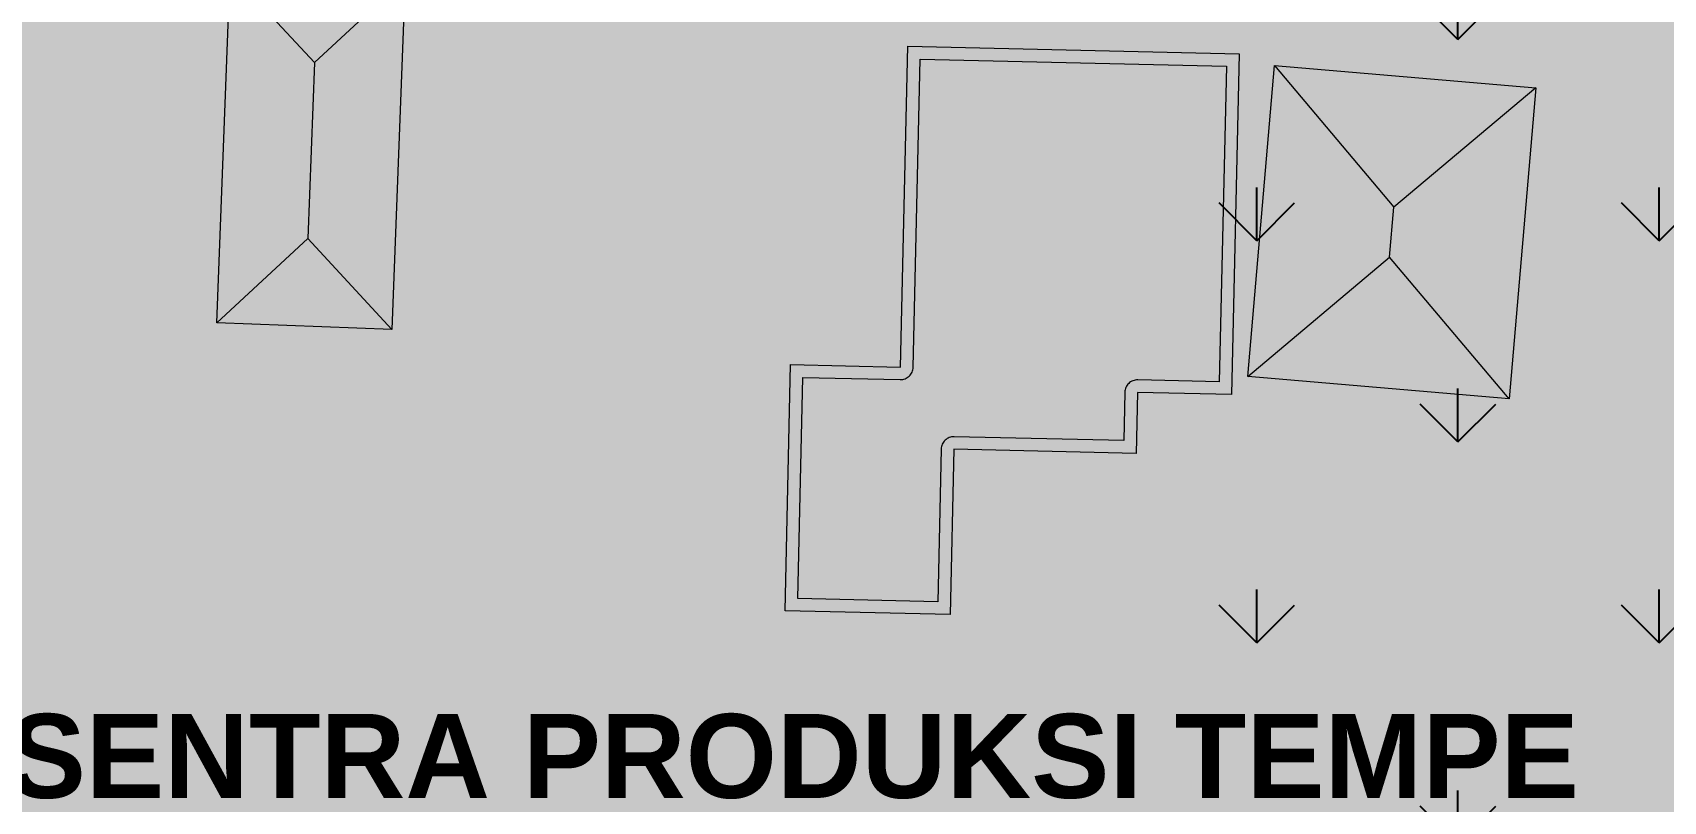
# Model space of a CAD drawing. Header units: metres. Extents: x 305909 to 307171, y 9156037 to 9156671.
# Drawn here: x 306233.3 to 306291.5, y 9156493.4 to 9156520.8 of the extents above; entities that cross this region are included whole.
import ezdxf
from ezdxf.enums import TextEntityAlignment as Align

# ---------------------------------------------------------------- set-up
doc = ezdxf.new("R2010")
doc.units = ezdxf.units.M
for name, color, linetype, lineweight, true_color in [('B-BANGUNAN_PERMUKIMAN', 7, 'Continuous', 13, 0xf0cd8c), ('B-BAYANGAN', 7, 'Continuous', 0, 0x76786c), ('T-BANGUNAN_KLASTER_INTI', 7, 'Continuous', 13, 0xe88c3c), ('T-LABEL_ZONA', 7, 'Continuous', 0, 0x3c3c3c)]:
    doc.layers.add(name, color=color, linetype=linetype, lineweight=lineweight, true_color=true_color)
doc.layers.add('G-KEBUN', color=7, linetype='Continuous')
doc.layers.add('G-PERKERASAN', color=7, linetype='Continuous')
doc.styles.add('ARIALB', font='arialbd.ttf')

msp = doc.modelspace()

# ---------------------------------------------------------------- hatches: boundary and pattern name
at = {"layer": 'B-BANGUNAN_PERMUKIMAN', "true_color": 0xec9366}
h = msp.add_hatch(color=33, dxfattribs=at)
h.dxf.hatch_style = 1
h.paths.add_polyline_path([(306243.374, 9156519.773), (306243.136, 9156513.49), (306239.888, 9156510.48), (306240.364, 9156523.021), (306243.374, 9156519.773)])
at = {"layer": 'B-BANGUNAN_PERMUKIMAN', "true_color": 0xeb9266}
h = msp.add_hatch(color=33, dxfattribs=at)
h.dxf.hatch_style = 1
h.paths.add_polyline_path([(306243.374, 9156519.773), (306240.364, 9156523.021), (306246.622, 9156522.784), (306243.374, 9156519.773)])
at = {"layer": 'B-BANGUNAN_PERMUKIMAN', "true_color": 0xbb7451}
h = msp.add_hatch(color=23, dxfattribs=at)
h.dxf.hatch_style = 1
h.paths.add_polyline_path([(306243.136, 9156513.49), (306243.374, 9156519.773), (306246.622, 9156522.784), (306246.622, 9156522.784), (306246.146, 9156510.242), (306243.136, 9156513.49)])
at = {"layer": 'B-BANGUNAN_PERMUKIMAN', "true_color": 0xd4845c}
h = msp.add_hatch(color=23, dxfattribs=at)
h.dxf.hatch_style = 1
h.paths.add_polyline_path([(306276.403, 9156520.091), (306276.131, 9156507.911), (306272.766, 9156507.987), (306272.718, 9156505.812), (306266.209, 9156505.957), (306266.077, 9156500.05), (306260.184, 9156500.182), (306260.381, 9156508.983), (306264.307, 9156508.896), (306264.563, 9156520.355), (306276.403, 9156520.091)])
at = {"layer": 'B-BANGUNAN_PERMUKIMAN', "true_color": 0xed9467}
h = msp.add_hatch(color=21, dxfattribs=at)
h.dxf.hatch_style = 1
h.paths.add_polyline_path([(306281.927, 9156514.61), (306281.774, 9156512.822), (306276.712, 9156508.559), (306276.712, 9156508.559), (306277.664, 9156519.672), (306281.927, 9156514.61)])
at = {"layer": 'B-BANGUNAN_PERMUKIMAN', "true_color": 0xe99165}
h = msp.add_hatch(color=33, dxfattribs=at)
h.dxf.hatch_style = 1
h.paths.add_polyline_path([(306286.989, 9156518.873), (306281.927, 9156514.61), (306277.664, 9156519.672), (306277.664, 9156519.672), (306286.989, 9156518.873)])
at = {"layer": 'B-BANGUNAN_PERMUKIMAN', "true_color": 0xba7350}
h = msp.add_hatch(color=23, dxfattribs=at)
h.dxf.hatch_style = 1
h.paths.add_polyline_path([(306286.037, 9156507.76), (306281.774, 9156512.822), (306281.927, 9156514.61), (306286.989, 9156518.873), (306286.037, 9156507.76)])
at = {"layer": 'B-BANGUNAN_PERMUKIMAN', "true_color": 0xbc7551}
h = msp.add_hatch(color=23, dxfattribs=at)
h.dxf.hatch_style = 1
h.paths.add_polyline_path([(306239.888, 9156510.48), (306239.888, 9156510.48), (306243.136, 9156513.49), (306246.146, 9156510.242), (306239.888, 9156510.48)])
at = {"layer": 'B-BANGUNAN_PERMUKIMAN', "true_color": 0xbe7652}
h = msp.add_hatch(color=23, dxfattribs=at)
h.dxf.hatch_style = 1
h.paths.add_polyline_path([(306281.774, 9156512.822), (306286.037, 9156507.76), (306276.712, 9156508.559), (306281.774, 9156512.822)])
at = {"layer": 'B-BAYANGAN', "true_color": 0x76786c}
h = msp.add_hatch(color=8, dxfattribs=at)
h.dxf.hatch_style = 1
h.paths.add_polyline_path([(306247.372, 9156522.034), (306246.896, 9156509.492), (306240.638, 9156509.73), (306241.114, 9156522.271), (306247.372, 9156522.034)])
h = msp.add_hatch(color=8, dxfattribs=at)
h.dxf.hatch_style = 1
h.paths.add_polyline_path([(306247.372, 9156522.034), (306246.896, 9156509.492), (306240.638, 9156509.73), (306241.114, 9156522.271), (306247.372, 9156522.034)])
h = msp.add_hatch(color=8, dxfattribs=at)
h.dxf.hatch_style = 1
h.paths.add_polyline_path([(306277.153, 9156519.341), (306276.881, 9156507.161), (306273.516, 9156507.237), (306273.468, 9156505.062), (306266.959, 9156505.207), (306266.827, 9156499.3), (306260.934, 9156499.432), (306261.131, 9156508.233), (306265.057, 9156508.146), (306265.313, 9156519.605), (306277.153, 9156519.341)])
h = msp.add_hatch(color=8, dxfattribs=at)
h.dxf.hatch_style = 1
h.paths.add_polyline_path([(306277.153, 9156519.341), (306276.881, 9156507.161), (306273.516, 9156507.237), (306273.468, 9156505.062), (306266.959, 9156505.207), (306266.827, 9156499.3), (306260.934, 9156499.432), (306261.131, 9156508.233), (306265.057, 9156508.146), (306265.313, 9156519.605), (306277.153, 9156519.341)])
h = msp.add_hatch(color=8, dxfattribs=at)
h.dxf.hatch_style = 1
h.paths.add_polyline_path([(306287.739, 9156518.123), (306286.787, 9156507.01), (306277.462, 9156507.809), (306278.414, 9156518.922), (306287.739, 9156518.123)])
h = msp.add_hatch(color=8, dxfattribs=at)
h.dxf.hatch_style = 1
h.paths.add_polyline_path([(306287.739, 9156518.123), (306286.787, 9156507.01), (306277.462, 9156507.809), (306278.414, 9156518.922), (306287.739, 9156518.123)])
at = {"layer": 'G-KEBUN', "true_color": 0xb0d08e}
h = msp.add_hatch(color=63, dxfattribs=at)
h.dxf.hatch_style = 1
h.paths.add_polyline_path([(306276.314, 9156526.951), (306305.21, 9156522.666), (306297.277, 9156471.802), (306245.237, 9156475.746), (306107.735, 9156482.886), (306117.341, 9156521.312), (306197.888, 9156513.183), (306194.932, 9156492.493), (306271.414, 9156483.995), (306276.314, 9156526.951)])
at = {"layer": 'G-KEBUN', "true_color": 0x80ac64}
h = msp.add_hatch(dxfattribs=at)
h.set_pattern_fill('GRASS', color=65, scale=0.4)
h.paths.add_polyline_path([(306276.314, 9156526.951), (306305.21, 9156522.666), (306297.277, 9156471.802), (306245.237, 9156475.746), (306107.735, 9156482.886), (306117.341, 9156521.312), (306197.888, 9156513.183), (306194.932, 9156492.493), (306271.414, 9156483.995), (306276.314, 9156526.951)])
at = {"layer": 'G-PERKERASAN', "true_color": 0xe0ded9}
h = msp.add_hatch(color=254, dxfattribs=at)
h.dxf.hatch_style = 1
h.paths.add_polyline_path([(306490.891, 9156113.339), (306423.331, 9156121.005), (306333.538, 9156153.468), (306256.179, 9156192.148), (306187.799, 9156246.714), (306159.615, 9156278.263), (306141.521, 9156298.517), (306095.934, 9156355.156), (306061.399, 9156428.371), (306059.148, 9156434.53), (306148.271, 9156429.794), (306176.037, 9156423.566), (306176.556, 9156407.217), (306190.899, 9156401.744), (306216, 9156392.167), (306214.889, 9156381.57), (306213.145, 9156364.919), (306222.697, 9156364.48), (306235.721, 9156363.881), (306237.278, 9156384.641), (306252.329, 9156383.603), (306255.703, 9156410.591), (306262.529, 9156410.022), (306265.045, 9156409.812), (306263.228, 9156389.572), (306278.279, 9156387.236), (306277.389, 9156377.004), (306277.241, 9156375.299), (306288.399, 9156374.261), (306289.59, 9156385.71), (306291.773, 9156406.698), (306306.045, 9156404.882), (306304.229, 9156386.717), (306333.608, 9156380.915), (306333.662, 9156381.234), (306337.441, 9156403.768), (306347.566, 9156464.144), (306314.273, 9156469.955), (306297.277, 9156471.802), (306305.21, 9156522.666), (306276.314, 9156526.951), (306271.414, 9156483.995), (306194.932, 9156492.493), (306197.888, 9156513.183), (306117.341, 9156521.312), (306107.735, 9156482.886), (306039.428, 9156488.501), (306035.152, 9156500.205), (306008.214, 9156577.564), (306165.696, 9156567.29), (306291.75, 9156555.548), (306369.455, 9156545.532), (306490.891, 9156525.396), (306490.891, 9156230.233), (306472.743, 9156232.048), (306466.174, 9156213.241), (306445.179, 9156193.233), (306439.076, 9156185.097), (306447.728, 9156157.385), (306449.353, 9156134.04), (306490.891, 9156130.788), (306490.891, 9156113.339)])
at = {"layer": 'T-BANGUNAN_KLASTER_INTI', "true_color": 0xffb22c}
h = msp.add_hatch(color=40, dxfattribs=at)
h.dxf.hatch_style = 1
h.paths.add_polyline_path([(306243.374, 9156519.773), (306243.136, 9156513.49), (306239.888, 9156510.48), (306240.364, 9156523.021), (306243.374, 9156519.773)])
at = {"layer": 'T-BANGUNAN_KLASTER_INTI', "true_color": 0xffb12c}
h = msp.add_hatch(color=40, dxfattribs=at)
h.dxf.hatch_style = 1
h.paths.add_polyline_path([(306243.374, 9156519.773), (306240.364, 9156523.021), (306246.622, 9156522.784), (306243.374, 9156519.773)])
at = {"layer": 'T-BANGUNAN_KLASTER_INTI', "true_color": 0xd28d23}
h = msp.add_hatch(color=42, dxfattribs=at)
h.dxf.hatch_style = 1
h.paths.add_polyline_path([(306243.136, 9156513.49), (306243.374, 9156519.773), (306246.622, 9156522.784), (306246.622, 9156522.784), (306246.146, 9156510.242), (306243.136, 9156513.49)])
at = {"layer": 'T-BANGUNAN_KLASTER_INTI', "true_color": 0xeea028}
h = msp.add_hatch(color=42, dxfattribs=at)
h.dxf.hatch_style = 1
h.paths.add_polyline_path([(306276.403, 9156520.091), (306276.131, 9156507.911), (306272.766, 9156507.987), (306272.718, 9156505.812), (306266.209, 9156505.957), (306266.077, 9156500.05), (306260.184, 9156500.182), (306260.381, 9156508.983), (306264.307, 9156508.896), (306264.563, 9156520.355), (306276.403, 9156520.091)])
at = {"layer": 'T-BANGUNAN_KLASTER_INTI', "true_color": 0xffb32c}
h = msp.add_hatch(color=40, dxfattribs=at)
h.dxf.hatch_style = 1
h.paths.add_polyline_path([(306281.927, 9156514.61), (306281.774, 9156512.822), (306276.712, 9156508.559), (306276.712, 9156508.559), (306277.664, 9156519.672), (306281.927, 9156514.61)])
at = {"layer": 'T-BANGUNAN_KLASTER_INTI', "true_color": 0xffb02c}
h = msp.add_hatch(color=40, dxfattribs=at)
h.dxf.hatch_style = 1
h.paths.add_polyline_path([(306286.989, 9156518.873), (306281.927, 9156514.61), (306277.664, 9156519.672), (306277.664, 9156519.672), (306286.989, 9156518.873)])
at = {"layer": 'T-BANGUNAN_KLASTER_INTI', "true_color": 0xd08c23}
h = msp.add_hatch(color=42, dxfattribs=at)
h.dxf.hatch_style = 1
h.paths.add_polyline_path([(306286.037, 9156507.76), (306281.774, 9156512.822), (306281.927, 9156514.61), (306286.989, 9156518.873), (306286.037, 9156507.76)])
at = {"layer": 'T-BANGUNAN_KLASTER_INTI', "true_color": 0xd48e23}
h = msp.add_hatch(color=42, dxfattribs=at)
h.dxf.hatch_style = 1
h.paths.add_polyline_path([(306239.888, 9156510.48), (306239.888, 9156510.48), (306243.136, 9156513.49), (306246.146, 9156510.242), (306239.888, 9156510.48)])
at = {"layer": 'T-BANGUNAN_KLASTER_INTI', "true_color": 0xd58f23}
h = msp.add_hatch(color=42, dxfattribs=at)
h.dxf.hatch_style = 1
h.paths.add_polyline_path([(306281.774, 9156512.822), (306286.037, 9156507.76), (306276.712, 9156508.559), (306281.774, 9156512.822)])

# ---------------------------------------------------------------- linework, layer by layer
at = {"layer": 'B-BANGUNAN_PERMUKIMAN', "color": 27, "lineweight": 9, "true_color": 0x744832}
for p, q in [((306240.364, 9156523.021), (306243.374, 9156519.773)), ((306246.622, 9156522.784), (306243.374, 9156519.773)), ((306243.374, 9156519.773), (306243.136, 9156513.49)), ((306277.664, 9156519.672), (306281.927, 9156514.61)), ((306286.989, 9156518.873), (306281.927, 9156514.61)), ((306281.774, 9156512.822), (306281.927, 9156514.61)), ((306239.888, 9156510.48), (306243.136, 9156513.49)), ((306246.146, 9156510.242), (306243.136, 9156513.49)), ((306276.712, 9156508.559), (306281.774, 9156512.822)), ((306286.037, 9156507.76), (306281.774, 9156512.822))]:
    msp.add_line(p, q, dxfattribs=at)
at = {"layer": 'B-BANGUNAN_PERMUKIMAN', "color": 27, "lineweight": 13, "true_color": 0x744832}
for points in [[(306246.622, 9156522.784), (306246.146, 9156510.242), (306239.888, 9156510.48), (306240.364, 9156523.021), (306246.622, 9156522.784)], [(306276.403, 9156520.091), (306276.131, 9156507.911), (306272.766, 9156507.987), (306272.718, 9156505.812), (306266.209, 9156505.957), (306266.077, 9156500.05), (306260.184, 9156500.182), (306260.381, 9156508.983), (306264.307, 9156508.896), (306264.563, 9156520.355), (306276.403, 9156520.091)], [(306286.989, 9156518.873), (306286.037, 9156507.76), (306276.712, 9156508.559), (306277.664, 9156519.672), (306286.989, 9156518.873)]]:
    msp.add_lwpolyline(points, close=True, dxfattribs=at)
at = {"layer": 'B-BANGUNAN_PERMUKIMAN', "color": 21, "lineweight": 9, "true_color": 0xfa9b6c}
msp.add_lwpolyline([(306275.943, 9156519.651), (306275.691, 9156508.371), (306272.776, 9156508.436), (306272.732, 9156508.435), (306272.688, 9156508.43), (306272.645, 9156508.42), (306272.603, 9156508.406), (306272.563, 9156508.388), (306272.525, 9156508.366), (306272.489, 9156508.341), (306272.455, 9156508.312), (306272.425, 9156508.28), (306272.398, 9156508.245), (306272.374, 9156508.208), (306272.355, 9156508.168), (306272.339, 9156508.127), (306272.327, 9156508.084), (306272.32, 9156508.041), (306272.316, 9156507.997), (306272.278, 9156506.272), (306266.219, 9156506.407), (306266.175, 9156506.406), (306266.131, 9156506.401), (306266.088, 9156506.391), (306266.047, 9156506.377), (306266.006, 9156506.359), (306265.968, 9156506.337), (306265.932, 9156506.311), (306265.898, 9156506.283), (306265.868, 9156506.25), (306265.841, 9156506.216), (306265.817, 9156506.178), (306265.798, 9156506.139), (306265.782, 9156506.098), (306265.77, 9156506.055), (306265.763, 9156506.011), (306265.76, 9156505.967), (306265.638, 9156500.51), (306260.644, 9156500.622), (306260.82, 9156508.523), (306264.297, 9156508.446), (306264.341, 9156508.447), (306264.385, 9156508.452), (306264.428, 9156508.462), (306264.469, 9156508.476), (306264.51, 9156508.494), (306264.548, 9156508.516), (306264.584, 9156508.541), (306264.618, 9156508.57), (306264.648, 9156508.602), (306264.675, 9156508.637), (306264.699, 9156508.675), (306264.718, 9156508.714), (306264.734, 9156508.755), (306264.746, 9156508.798), (306264.753, 9156508.841), (306264.756, 9156508.885), (306265.003, 9156519.896), (306275.943, 9156519.651)], close=True, dxfattribs=at)
at = {"layer": 'T-BANGUNAN_KLASTER_INTI', "color": 46, "lineweight": 9, "true_color": 0x825816}
for p, q in [((306240.364, 9156523.021), (306243.374, 9156519.773)), ((306246.622, 9156522.784), (306243.374, 9156519.773)), ((306243.374, 9156519.773), (306243.136, 9156513.49)), ((306277.664, 9156519.672), (306281.927, 9156514.61)), ((306286.989, 9156518.873), (306281.927, 9156514.61)), ((306281.774, 9156512.822), (306281.927, 9156514.61)), ((306239.888, 9156510.48), (306243.136, 9156513.49)), ((306246.146, 9156510.242), (306243.136, 9156513.49)), ((306276.712, 9156508.559), (306281.774, 9156512.822)), ((306286.037, 9156507.76), (306281.774, 9156512.822))]:
    msp.add_line(p, q, dxfattribs=at)
at = {"layer": 'T-BANGUNAN_KLASTER_INTI', "color": 46, "lineweight": 13, "true_color": 0x825816}
for points in [[(306246.622, 9156522.784), (306246.146, 9156510.242), (306239.888, 9156510.48), (306240.364, 9156523.021), (306246.622, 9156522.784)], [(306276.403, 9156520.091), (306276.131, 9156507.911), (306272.766, 9156507.987), (306272.718, 9156505.812), (306266.209, 9156505.957), (306266.077, 9156500.05), (306260.184, 9156500.182), (306260.381, 9156508.983), (306264.307, 9156508.896), (306264.563, 9156520.355), (306276.403, 9156520.091)], [(306286.989, 9156518.873), (306286.037, 9156507.76), (306276.712, 9156508.559), (306277.664, 9156519.672), (306286.989, 9156518.873)]]:
    msp.add_lwpolyline(points, close=True, dxfattribs=at)
at = {"layer": 'T-BANGUNAN_KLASTER_INTI', "color": 40, "lineweight": 9, "true_color": 0xffbc2f}
msp.add_lwpolyline([(306275.943, 9156519.651), (306275.691, 9156508.371), (306272.776, 9156508.436), (306272.732, 9156508.435), (306272.688, 9156508.43), (306272.645, 9156508.42), (306272.603, 9156508.406), (306272.563, 9156508.388), (306272.525, 9156508.366), (306272.489, 9156508.341), (306272.455, 9156508.312), (306272.425, 9156508.28), (306272.398, 9156508.245), (306272.374, 9156508.208), (306272.355, 9156508.168), (306272.339, 9156508.127), (306272.327, 9156508.084), (306272.32, 9156508.041), (306272.316, 9156507.997), (306272.278, 9156506.272), (306266.219, 9156506.407), (306266.175, 9156506.406), (306266.131, 9156506.401), (306266.088, 9156506.391), (306266.047, 9156506.377), (306266.006, 9156506.359), (306265.968, 9156506.337), (306265.932, 9156506.311), (306265.898, 9156506.283), (306265.868, 9156506.25), (306265.841, 9156506.216), (306265.817, 9156506.178), (306265.798, 9156506.139), (306265.782, 9156506.098), (306265.77, 9156506.055), (306265.763, 9156506.011), (306265.76, 9156505.967), (306265.638, 9156500.51), (306260.644, 9156500.622), (306260.82, 9156508.523), (306264.297, 9156508.446), (306264.341, 9156508.447), (306264.385, 9156508.452), (306264.428, 9156508.462), (306264.469, 9156508.476), (306264.51, 9156508.494), (306264.548, 9156508.516), (306264.584, 9156508.541), (306264.618, 9156508.57), (306264.648, 9156508.602), (306264.675, 9156508.637), (306264.699, 9156508.675), (306264.718, 9156508.714), (306264.734, 9156508.755), (306264.746, 9156508.798), (306264.753, 9156508.841), (306264.756, 9156508.885), (306265.003, 9156519.896), (306275.943, 9156519.651)], close=True, dxfattribs=at)

# ---------------------------------------------------------------- texts
at = {"layer": 'T-LABEL_ZONA', "color": 251, "true_color": 0x6e6456, "style": 'ARIALB'}
msp.add_text('KLASTER SENTRA PRODUKSI TEMPE', height=3, dxfattribs=at).set_placement((306250, 9156495), align=Align.MIDDLE_CENTER)

doc.saveas('drawing.dxf')
